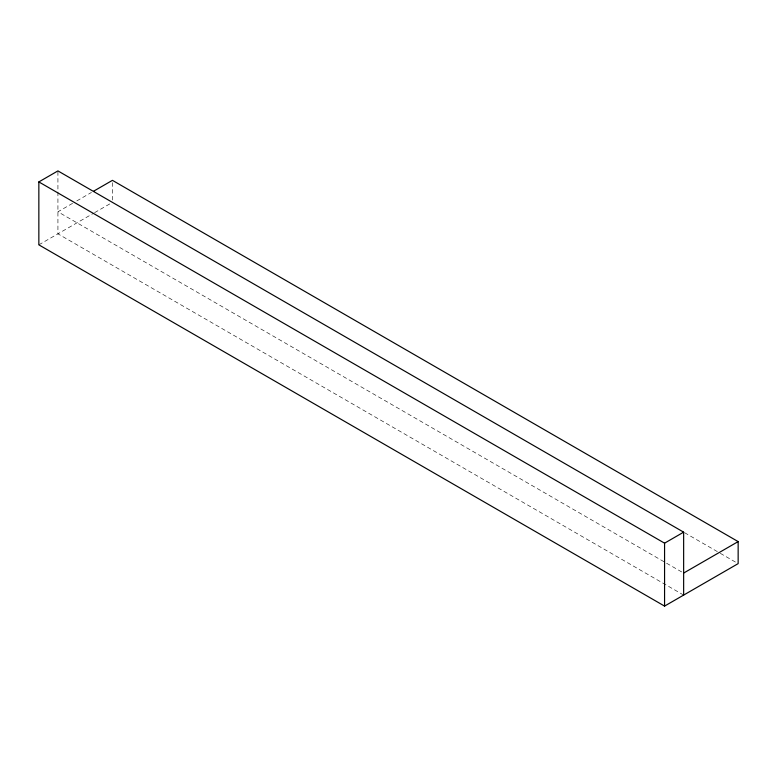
<?xml version="1.0" encoding="UTF-8"?>
<svg xmlns="http://www.w3.org/2000/svg" width="777" height="777" viewBox="0 0 777 777"><rect width="100%" height="100%" fill="white"/><g stroke="black" fill="none" stroke-linecap="round" stroke-linejoin="round"><path stroke-width="0.58" stroke-dasharray="3.88 2.91" d="M72.601 203.331L57.925 211.8L683.643 573.067M76.797 200.913L91.463 192.443M38.85 244.842L93.561 213.257M94.609 212.655L112.432 202.37M684.605 532.711L719.249 552.709M720.298 553.321L736.052 562.412M683.643 595.085L57.925 233.828L57.925 170.901M112.432 182.653L112.432 200.048"/><path stroke-width="1.17" d="M93.561 191.229L112.432 180.342L738.15 541.598L738.15 563.626L664.568 606.099L38.85 244.842L38.85 181.915L57.925 170.901L683.643 532.158L683.643 595.085M38.85 181.915L664.568 543.172L683.643 532.158M683.643 573.067L738.15 541.598M664.568 543.172L664.568 606.099"/></g></svg>
